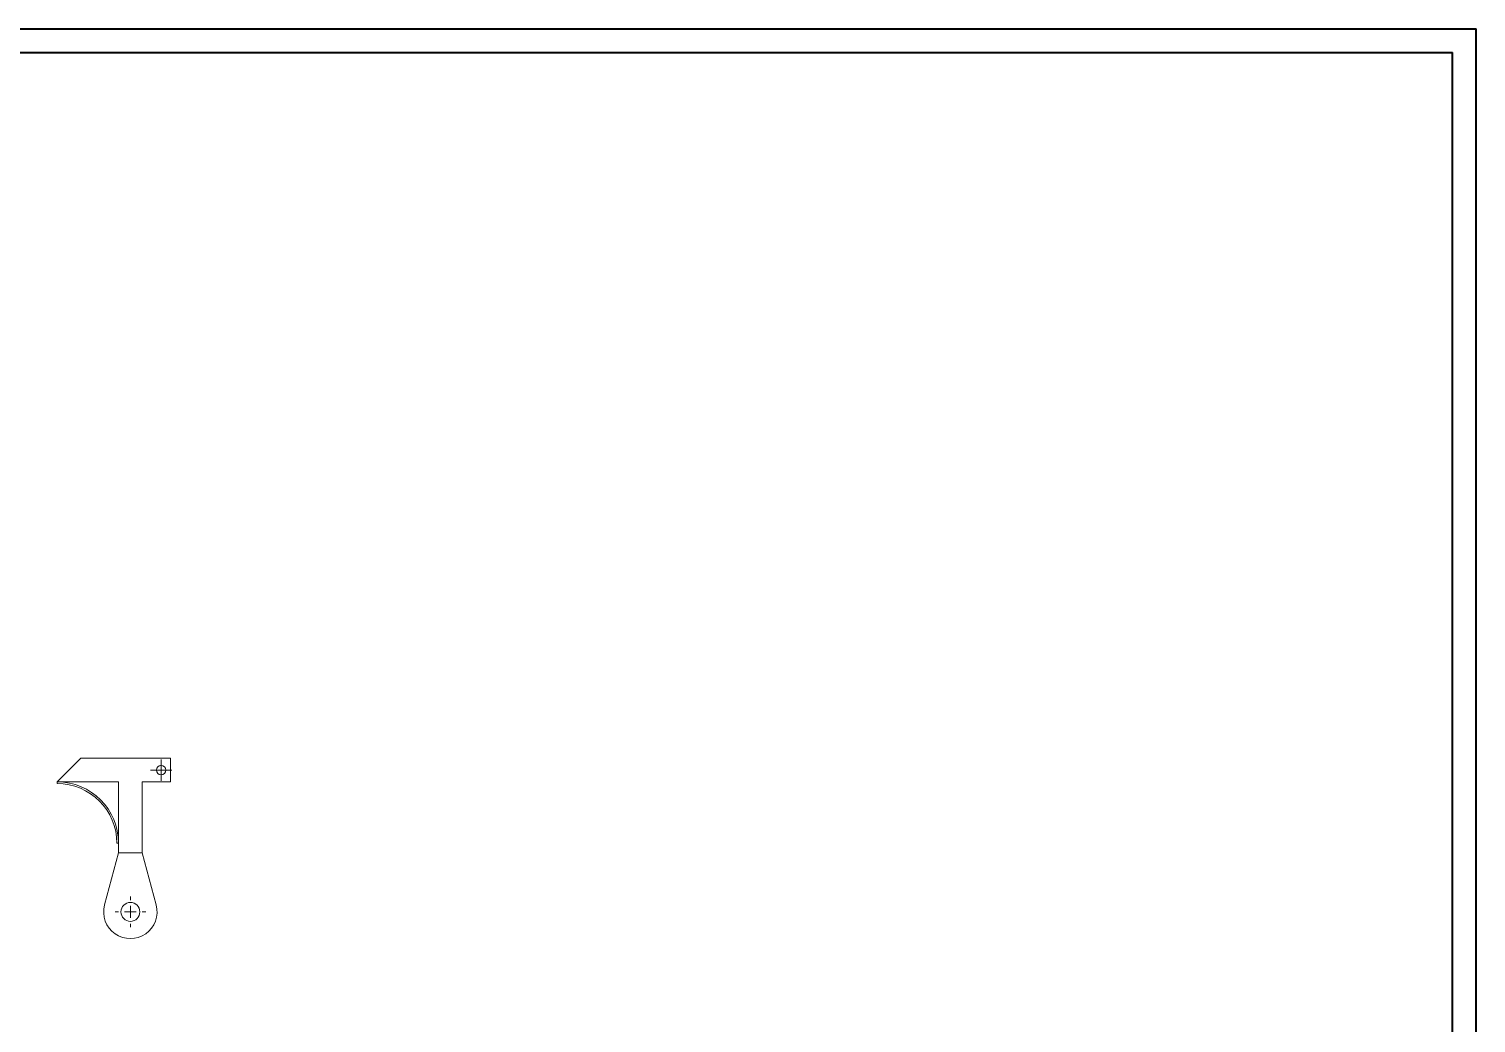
# Model space of a CAD drawing. Header units: millimetres. Extents: x 0 to 1189, y 0 to 841.
# Drawn here: x 577 to 1189, y 421 to 841 of the extents above; entities that cross this region are included whole.
import ezdxf

# ---------------------------------------------------------------- set-up
doc = ezdxf.new("R2010")
doc.units = ezdxf.units.MM

# ---------------------------------------------------------------- blocks, each defined once
blk = doc.blocks.new('SW_CENTERMARKSYMBOL_0')
at = {"color": 0, "linetype": 'Continuous', "lineweight": 0}
for p, q in [((0, 5), (0, 6.5)), ((-5, 0), (-6.5, 0)), ((0, 0), (-2.5, 0)), ((0, 0), (0, 2.5)), ((0, 0), (0, -2.5)), ((0, 0), (2.5, 0)), ((5, 0), (6.5, 0)), ((0, -5), (0, -6.5))]:
    blk.add_line(p, q, dxfattribs=at)
blk = doc.blocks.new('SW_CENTERMARKSYMBOL_1')
at = {"color": 0, "linetype": 'Continuous', "lineweight": 0}
for p, q in [((-2.5, 0), (-4.5, 0)), ((0, 0), (-2.5, 0)), ((0, 2.5), (0, 4.5)), ((0, 0), (0, 2.5)), ((0, 0), (0, -2.5)), ((0, 0), (2.5, 0)), ((2.5, 0), (4.5, 0)), ((0, -2.5), (0, -4.5))]:
    blk.add_line(p, q, dxfattribs=at)

msp = doc.modelspace()

# ---------------------------------------------------------------- linework, layer by layer
at = {"color": 7, "linetype": 'Continuous', "lineweight": 40}
for p, q in [((0.08, 841.21), (1189.08, 841.21)), ((1189.08, 0.21), (1189.08, 841.21)), ((25.08, 831.21), (1179.08, 831.21)), ((1179.08, 10.21), (1179.08, 831.21))]:
    msp.add_line(p, q, dxfattribs=at)
at = {"color": 7, "linetype": 'Continuous', "lineweight": 15}
for p, q in [((589.08, 522.74), (599.08, 532.74)), ((599.08, 532.74), (637.08, 532.74)), ((637.08, 532.74), (637.08, 522.74)), ((589.08, 522.74), (615.08, 522.74)), ((589.08, 522.74), (589.08, 522.04)), ((615.08, 522.74), (615.08, 492.74)), ((625.08, 522.74), (637.08, 522.74)), ((625.08, 492.74), (625.08, 522.74)), ((614.38, 496.74), (615.08, 496.74)), ((615.08, 492.74), (609.17, 470.66)), ((625.08, 492.74), (615.08, 492.74)), ((630.98, 470.66), (625.08, 492.74))]:
    msp.add_line(p, q, dxfattribs=at)
for centre, radius in [((633.08, 527.74), 2), ((620.08, 467.74), 4)]:
    msp.add_circle(centre, radius, dxfattribs=at)
for centre, radius, start, end in [((589.08, 496.74), 26, 0, 90), ((589.08, 496.74), 25.3, 0, 90), ((620.08, 467.74), 11.29, 165.01855, 14.98145)]:
    msp.add_arc(centre, radius, start, end, dxfattribs=at)

# ---------------------------------------------------------------- block references
at = {"color": 7, "linetype": 'Continuous', "lineweight": 0}
for name, p in [('SW_CENTERMARKSYMBOL_1', (633.08, 527.74)), ('SW_CENTERMARKSYMBOL_0', (620.08, 467.74))]:
    msp.add_blockref(name, p, dxfattribs=at)

doc.saveas('drawing.dxf')
